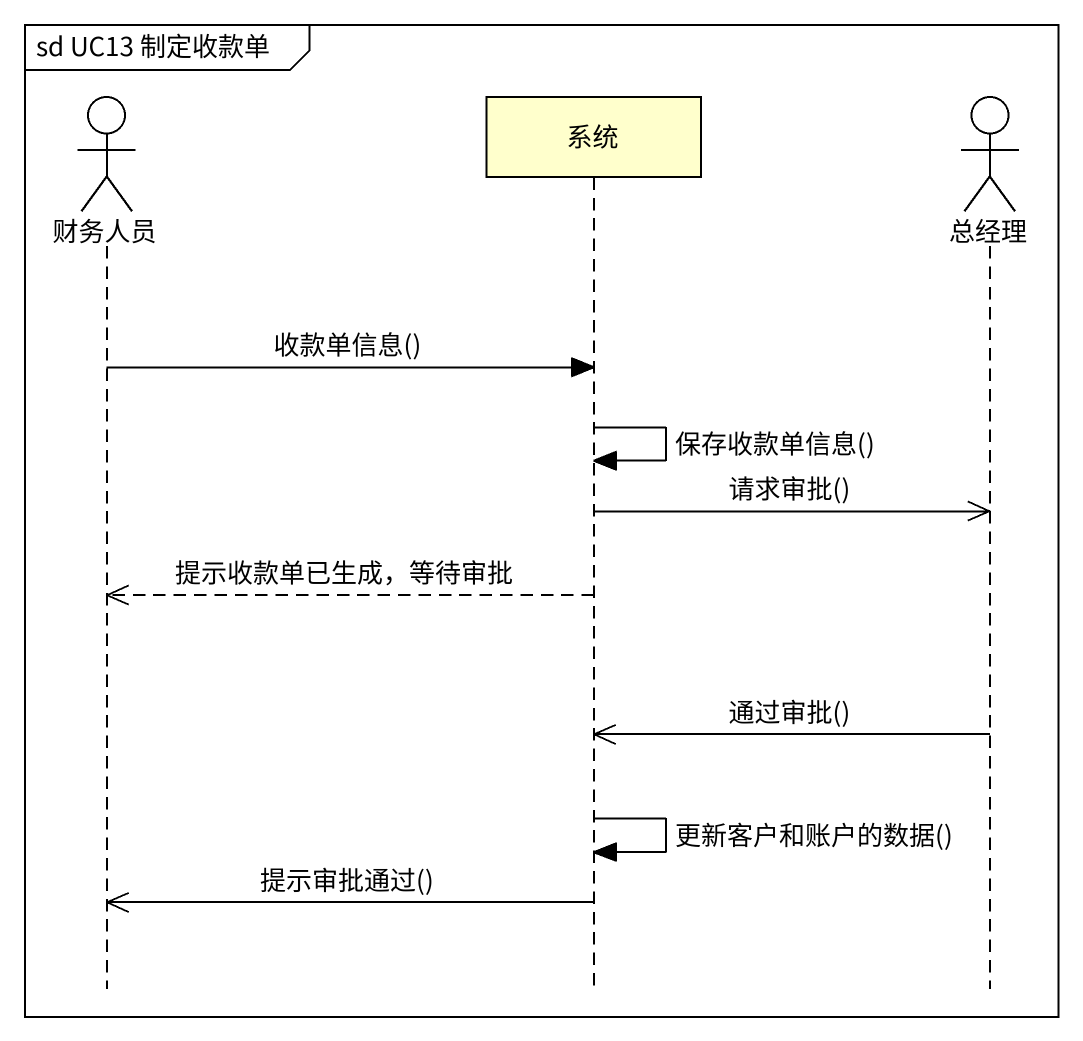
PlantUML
@startuml
mainframe sd UC13 制定收款单
hide footbox
actor 财务人员
participant 系统
actor 总经理

财务人员 -> 系统 : 收款单信息()
系统 -> 系统 : 保存收款单信息()
系统 ->> 总经理 : 请求审批()
系统 -->> 财务人员 : 提示收款单已生成，等待审批
总经理 ->> 系统 : 通过审批()
系统 -> 系统 : 更新客户和账户的数据()
系统 ->> 财务人员 : 提示审批通过()
@enduml
